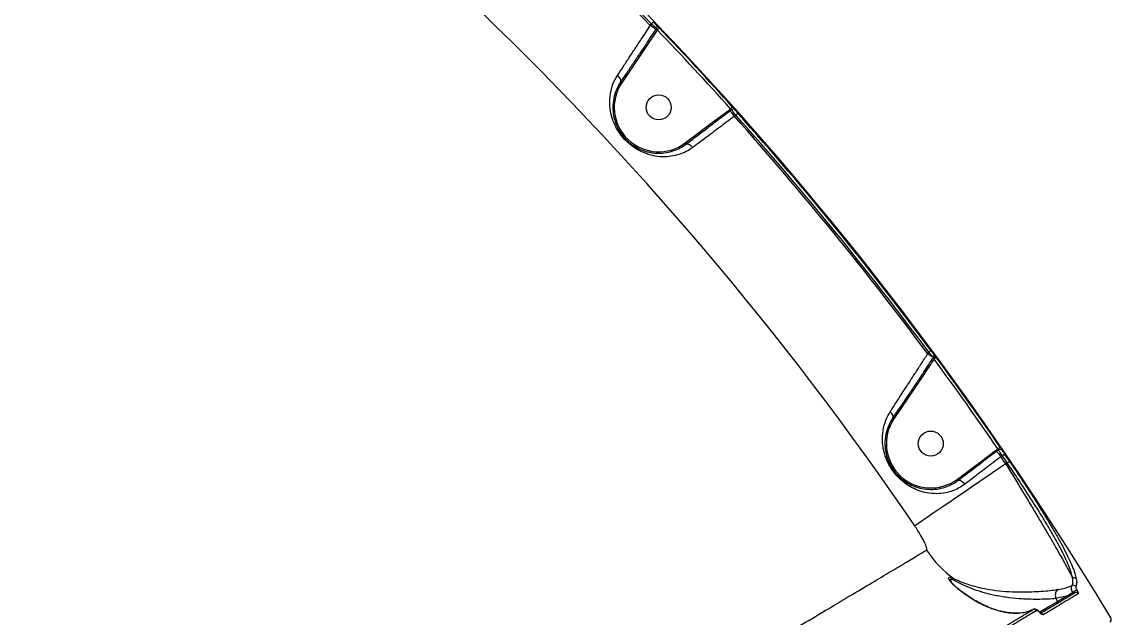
# Model space of a CAD drawing. Header units: millimetres. Extents: x -7245 to 6306, y -6696 to 5973.
# Drawn here: x -2456.4 to -2059.4, y 1546.9 to 1761.4 of the extents above; entities that cross this region are included whole.
import ezdxf

# ---------------------------------------------------------------- set-up
doc = ezdxf.new("R2010")
doc.units = ezdxf.units.MM
for name, color, linetype in [('DIKOM_ОБЪЕКТ', 7, 'Continuous'), ('DIKOM_РАЗМЕР_ЗОНА', 7, 'Continuous'), ('DIKOM_РАЗМЕР_ОБЪЕКТА', 7, 'Continuous')]:
    doc.layers.add(name, color=color, linetype=linetype)
doc.styles.add('style1', font='arial.ttf', dxfattribs={"width": 0.8})
doc.dimstyles.new('1-50', dxfattribs={"dimtxt": 300, "dimasz": 200, "dimexe": 100, "dimexo": 0, "dimgap": 100, "dimtad": 1, "dimtxsty": 'style1', "dimcen": 200, "dimclrd": 7, "dimclre": 7, "dimclrt": 7, "dimadec": 1, "dimazin": 2, "dimtfac": 1, "dimtmove": 0, "dimatfit": 2, "dimfxl": 0, "dimlwd": 25, "dimlwe": 18, "dimarcsym": 0})

# ---------------------------------------------------------------- blocks, each defined once
blk = doc.blocks.new('*D10')
at = {"layer": 'Defpoints', "color": 0, "transparency": 16777216}
for p in [(-4365.71, 2792.53), (4306.16, 475.6), (4306.16, -5965.27)]:
    blk.add_point(p, dxfattribs=at)
at = {"layer": 'DIKOM_РАЗМЕР_ОБЪЕКТА', "color": 7, "lineweight": 18, "transparency": 16777216}
for p, q in [((-4365.71, 2792.53), (-4365.71, -6065.27)), ((4306.16, 475.6), (4306.16, -6065.27))]:
    blk.add_line(p, q, dxfattribs=at)
at = {"layer": 'DIKOM_РАЗМЕР_ОБЪЕКТА', "color": 7, "lineweight": 25, "transparency": 16777216}
blk.add_line((-4165.71, -5965.27), (4106.16, -5965.27), dxfattribs=at)
at = {"layer": 'DIKOM_РАЗМЕР_ОБЪЕКТА', "color": 7, "transparency": 16777216}
for points in [[(-4165.71, -5931.93), (-4165.71, -5998.6), (-4365.71, -5965.27)], [(4106.16, -5931.93), (4106.16, -5998.6), (4306.16, -5965.27)]]:
    blk.add_solid(points, dxfattribs=at)
at = {"layer": 'DIKOM_РАЗМЕР_ОБЪЕКТА', "color": 7, "transparency": 16777216, "insert": (-85.78, -5712.1), "char_height": 300, "attachment_point": 5, "style": 'style1'}
blk.add_mtext('8650', dxfattribs=at)
blk = doc.blocks.new('*D11')
at = {"layer": 'Defpoints', "color": 0, "transparency": 16777216}
for p in [(-3472.32, 4472.83), (-6199.73, -2928.86), (1850.21, -2928.86)]:
    blk.add_point(p, dxfattribs=at)
at = {"layer": 'DIKOM_РАЗМЕР_ОБЪЕКТА', "color": 7, "lineweight": 18, "transparency": 16777216}
for p, q in [((-3472.32, 4472.83), (-6299.73, 4472.83)), ((1850.21, -2928.86), (-6299.73, -2928.86))]:
    blk.add_line(p, q, dxfattribs=at)
at = {"layer": 'DIKOM_РАЗМЕР_ОБЪЕКТА', "color": 7, "lineweight": 25, "transparency": 16777216}
blk.add_line((-6199.73, 4272.83), (-6199.73, -2728.86), dxfattribs=at)
at = {"layer": 'DIKOM_РАЗМЕР_ОБЪЕКТА', "color": 7, "transparency": 16777216}
for points in [[(-6233.06, 4272.83), (-6166.39, 4272.83), (-6199.73, 4472.83)], [(-6233.06, -2728.86), (-6166.39, -2728.86), (-6199.73, -2928.86)]]:
    blk.add_solid(points, dxfattribs=at)
at = {"layer": 'DIKOM_РАЗМЕР_ОБЪЕКТА', "color": 7, "transparency": 16777216, "insert": (-6452.9, 984.54), "char_height": 300, "attachment_point": 5, "rotation": 90, "style": 'style1'}
blk.add_mtext('7400', dxfattribs=at)
blk = doc.blocks.new('*D13')
at = {"layer": 'Defpoints', "color": 0, "transparency": 16777216}
for p in [(-4231.86, 5972.83), (-6795, -4928.88), (1792.4, -4928.88)]:
    blk.add_point(p, dxfattribs=at)
at = {"layer": 'DIKOM_РАЗМЕР_ЗОНА', "color": 7, "lineweight": 18, "transparency": 16777216}
for p, q in [((-4231.86, 5972.83), (-6895, 5972.83)), ((1792.4, -4928.88), (-6895, -4928.88))]:
    blk.add_line(p, q, dxfattribs=at)
at = {"layer": 'DIKOM_РАЗМЕР_ЗОНА', "color": 7, "lineweight": 25, "transparency": 16777216}
blk.add_line((-6795, 5772.83), (-6795, -4728.88), dxfattribs=at)
at = {"layer": 'DIKOM_РАЗМЕР_ЗОНА', "color": 7, "transparency": 16777216}
for points in [[(-6828.33, 5772.83), (-6761.67, 5772.83), (-6795, 5972.83)], [(-6828.33, -4728.88), (-6761.67, -4728.88), (-6795, -4928.88)]]:
    blk.add_solid(points, dxfattribs=at)
at = {"layer": 'DIKOM_РАЗМЕР_ЗОНА', "color": 7, "transparency": 16777216, "insert": (-7048.17, 972.94), "char_height": 300, "attachment_point": 5, "rotation": 90, "style": 'style1'}
blk.add_mtext('10900', dxfattribs=at)

msp = doc.modelspace()

# ---------------------------------------------------------------- linework, layer by layer
at = {"layer": 'DIKOM_ОБЪЕКТ', "color": 7, "linetype": 'Continuous', "lineweight": 15}
for p, q in [((-2230.26, 1760.108), (-2229.881, 1760.667)), ((-2228.218, 1758.726), (-2227.989, 1759.065)), ((-2227.81, 1758.45), (-2231.499, 1752.921)), ((-2227.733, 1758.563), (-2227.81, 1758.45)), ((-2231.499, 1752.921), (-2240.544, 1739.552)), ((-2207.005, 1725.903), (-2201.776, 1729.802)), ((-2201.776, 1729.802), (-2201.369, 1730.11)), ((-2201.009, 1729.763), (-2201.479, 1729.409)), ((-2199.465, 1727.841), (-2199.993, 1727.442)), ((-2217.668, 1717.845), (-2207.005, 1725.903)), ((-2130.4, 1641.946), (-2130.008, 1642.525)), ((-2128.359, 1640.565), (-2128.23, 1640.755)), ((-2131.778, 1634.555), (-2142.584, 1618.582)), ((-2111.054, 1603.415), (-2105.837, 1607.305)), ((-2105.837, 1607.305), (-2105.127, 1607.842)), ((-2104.919, 1607.381), (-2105.54, 1606.912)), ((-2103.527, 1605.343), (-2104.054, 1604.945)), ((-2119.709, 1596.875), (-2111.054, 1603.415)), ((-2102.29, 1602.36), (-2101.724, 1602.701)), ((-2084.23, 1553.909), (-2084.232, 1553.913)), ((-2080.557, 1554.755), (-2084.23, 1553.909)), ((-2084.23, 1553.909), (-2083.629, 1552.908)), ((-2083.629, 1552.908), (-2080.557, 1554.755))]:
    msp.add_line(p, q, dxfattribs=at)
at = {"layer": 'DIKOM_ОБЪЕКТ', "color": 7, "linetype": 'Continuous', "lineweight": 15, "flags": 128}
for points in [[(-2228.218, 1758.726), (-2228.309, 1758.788), (-2228.461, 1758.891), (-2228.667, 1759.031), (-2228.923, 1759.204), (-2229.22, 1759.404), (-2229.548, 1759.626), (-2229.898, 1759.863), (-2230.26, 1760.108)], [(-2229.881, 1760.667), (-2229.745, 1760.798), (-2229.613, 1760.925), (-2229.49, 1761.043), (-2229.382, 1761.147), (-2229.293, 1761.233), (-2229.224, 1761.299), (-2229.18, 1761.341), (-2229.161, 1761.359)], [(-2227.81, 1758.45), (-2227.882, 1758.499), (-2227.952, 1758.547), (-2228.018, 1758.591), (-2228.077, 1758.631), (-2228.128, 1758.666), (-2228.169, 1758.694), (-2228.2, 1758.714), (-2228.218, 1758.726)], [(-2201.776, 1729.802), (-2201.724, 1729.732), (-2201.673, 1729.665), (-2201.625, 1729.601), (-2201.582, 1729.545), (-2201.544, 1729.495), (-2201.514, 1729.455), (-2201.493, 1729.426), (-2201.479, 1729.409)], [(-2201.479, 1729.409), (-2201.412, 1729.32), (-2201.302, 1729.174), (-2201.152, 1728.975), (-2200.966, 1728.729), (-2200.75, 1728.443), (-2200.511, 1728.127), (-2200.256, 1727.79), (-2199.993, 1727.442)], [(-2201.369, 1730.11), (-2201.227, 1730.237), (-2201.09, 1730.36), (-2200.964, 1730.473), (-2200.852, 1730.574), (-2200.759, 1730.656), (-2200.689, 1730.72), (-2200.644, 1730.76), (-2200.625, 1730.777)], [(-2199.465, 1727.841), (-2199.323, 1727.968), (-2199.187, 1728.09), (-2199.06, 1728.203), (-2198.948, 1728.302), (-2198.855, 1728.385), (-2198.785, 1728.448), (-2198.739, 1728.489), (-2198.72, 1728.506)], [(-2207.005, 1725.903), (-2206.946, 1725.825), (-2206.889, 1725.75), (-2206.837, 1725.682), (-2206.792, 1725.621), (-2206.754, 1725.571), (-2206.726, 1725.535), (-2206.709, 1725.512), (-2206.703, 1725.504)], [(-2217.668, 1717.845), (-2217.61, 1717.767), (-2217.553, 1717.692), (-2217.501, 1717.623), (-2217.455, 1717.563), (-2217.418, 1717.513), (-2217.39, 1717.476), (-2217.373, 1717.453), (-2217.367, 1717.446)], [(-2128.359, 1640.565), (-2128.45, 1640.627), (-2128.602, 1640.729), (-2128.808, 1640.869), (-2129.064, 1641.042), (-2129.36, 1641.242), (-2129.688, 1641.465), (-2130.039, 1641.702), (-2130.4, 1641.946)], [(-2130.008, 1642.525), (-2129.856, 1642.639), (-2129.708, 1642.747), (-2129.572, 1642.848), (-2129.452, 1642.938), (-2129.352, 1643.011), (-2129.276, 1643.068), (-2129.226, 1643.104), (-2129.205, 1643.12)], [(-2128.147, 1640.421), (-2128.025, 1640.538), (-2127.918, 1640.659), (-2127.831, 1640.781), (-2127.763, 1640.9), (-2127.72, 1641.013), (-2127.7, 1641.116), (-2127.706, 1641.206), (-2127.736, 1641.281)], [(-2128.088, 1640.085), (-2127.934, 1640.198), (-2127.786, 1640.307), (-2127.65, 1640.408), (-2127.528, 1640.497), (-2127.428, 1640.571), (-2127.352, 1640.627), (-2127.303, 1640.663), (-2127.283, 1640.678)], [(-2131.778, 1634.555), (-2131.859, 1634.61), (-2131.936, 1634.662), (-2132.008, 1634.711), (-2132.071, 1634.754), (-2132.122, 1634.788), (-2132.16, 1634.814), (-2132.184, 1634.83), (-2132.192, 1634.836)], [(-2142.584, 1618.582), (-2142.665, 1618.637), (-2142.742, 1618.689), (-2142.814, 1618.738), (-2142.877, 1618.78), (-2142.928, 1618.815), (-2142.966, 1618.841), (-2142.99, 1618.857), (-2142.998, 1618.862)], [(-2105.127, 1607.842), (-2104.969, 1607.95), (-2104.818, 1608.054), (-2104.678, 1608.15), (-2104.554, 1608.235), (-2104.452, 1608.306), (-2104.374, 1608.359), (-2104.324, 1608.394), (-2104.303, 1608.408)], [(-2105.837, 1607.305), (-2105.785, 1607.235), (-2105.734, 1607.168), (-2105.686, 1607.104), (-2105.643, 1607.047), (-2105.605, 1606.998), (-2105.575, 1606.958), (-2105.553, 1606.929), (-2105.54, 1606.912)], [(-2105.54, 1606.912), (-2105.473, 1606.823), (-2105.363, 1606.677), (-2105.213, 1606.479), (-2105.027, 1606.232), (-2104.811, 1605.947), (-2104.572, 1605.63), (-2104.317, 1605.293), (-2104.054, 1604.945)], [(-2103.527, 1605.343), (-2103.37, 1605.45), (-2103.219, 1605.554), (-2103.079, 1605.649), (-2102.955, 1605.734), (-2102.853, 1605.804), (-2102.774, 1605.858), (-2102.724, 1605.893), (-2102.702, 1605.907)], [(-2102.29, 1602.36), (-2105.445, 1600.214), (-2108.571, 1598.088), (-2111.639, 1596), (-2114.623, 1593.971), (-2117.493, 1592.018), (-2120.226, 1590.159), (-2122.794, 1588.412), (-2125.176, 1586.791), (-2127.349, 1585.313), (-2129.294, 1583.99), (-2130.992, 1582.835), (-2132.428, 1581.858), (-2133.59, 1581.067), (-2134.466, 1580.471), (-2135.05, 1580.075)], [(-2119.709, 1596.875), (-2119.65, 1596.797), (-2119.593, 1596.722), (-2119.541, 1596.653), (-2119.496, 1596.592), (-2119.458, 1596.543), (-2119.43, 1596.506), (-2119.413, 1596.483), (-2119.407, 1596.475)], [(-2089.993, 1549.084), (-2088.546, 1549.954), (-2086.726, 1551.047), (-2085.075, 1552.039), (-2083.629, 1552.908)]]:
    msp.add_lwpolyline(points, dxfattribs=at)
at = {"layer": 'DIKOM_ОБЪЕКТ', "color": 7, "linetype": 'Continuous', "lineweight": 15}
for centre in [(-2227.236, 1730.669), (-2129.277, 1609.699)]:
    msp.add_circle(centre, 4.5, dxfattribs=at)
for centre, radius, start, end in [((-3101.08, 922.896), 1209.999, 31.047391, 61.952609), ((-3101.08, 922.896), 1168.375, 34.226978, 58.773022), ((-3101.08, 922.896), 1207.995, 43.872753, 49.127247), ((-3101.08, 922.896), 1208.655, 43.879429, 49.120571), ((-2228.812, 1759.627), 0.997, 325.63338, 43.13046), ((-2381.671, 1920.129), 223.16, 313.61501, 313.87157), ((-3101.08, 922.896), 1209.748, 41.898209, 43.736974), ((-3101.08, 922.896), 1208.749, 41.898209, 43.736974), ((-2306.158, 1643.03), 132.853, 55.80827, 56.02404), ((-2227.236, 1730.669), 16, 146.27345, 306.72655), ((-2357.73, 1567.009), 208.576, 55.81686, 55.95419), ((-2200.405, 1728.969), 0.998, 42.52156, 127.22206), ((-3101.08, 922.896), 1207.995, 36.52992, 41.760438), ((-3101.08, 922.896), 1208.655, 36.540928, 41.757877), ((-3101.08, 922.896), 1209.654, 36.540928, 41.757877), ((-2127.161, 1642.103), 1.949, 232.10316, 239.62796), ((-2129.049, 1641.319), 0.994, 325.44591, 35.84105), ((-3101.08, 922.896), 1208.749, 34.517426, 36.393788), ((-3101.08, 922.896), 1209.748, 34.517426, 36.393788), ((-2129.277, 1609.699), 16, 146.27345, 306.72655), ((-2104.317, 1606.581), 1.001, 35.29878, 126.97163), ((-3101.08, 922.896), 1207.995, 34.226978, 34.375378), ((-3101.08, 922.896), 1208.655, 34.225214, 34.376854), ((-3101.08, 922.896), 1209.654, 34.225214, 34.376854), ((-2417.99, 1371.064), 384.964, 37.05139, 37.12577), ((-2190.063, 1733.547), 157.875, 304.02444, 304.38707), ((-2097.157, 1593.766), 40.439, 213.6752, 234.05045), ((-2122.163, 1559.656), 1.868, 16.59892, 47.35336), ((-2077.721, 1560.407), 1.019, 35.64504, 119.69268), ((-2077.94, 1557.691), 1.006, 32.28438, 118.27108), ((-2076.058, 1553.855), 3.092, 100.49198, 133.41897), ((-2083.989, 1552.632), 0.454, 309.21477, 37.43629), ((-2080.917, 1554.479), 0.454, 309.21902, 37.43204), ((-2077.061, 1555.113), 0.993, 31.27206, 120.62698), ((-2092.123, 1549.045), 0.977, 30.3653, 116.93157), ((-2090.078, 1548.897), 0.0766, 323.73141, 25.05626), ((-2089.559, 1547.611), 0.999, 30.89457, 97.73027), ((-2065.281, 1546.433), 1, 301, 31.04739)]:
    msp.add_arc(centre, radius, start, end, dxfattribs=at)
for points, knots in [([(-2242.084, 1742.132), (-2241.408, 1743.161), (-2240.048, 1745.229), (-2237.903, 1748.489), (-2235.712, 1751.821), (-2233.175, 1755.678), (-2231.34, 1758.466), (-2230.26, 1760.108)], [0, 0, 0, 0, 0.1872846, 0.3765383, 0.5570147, 0.739185, 1, 1, 1, 1]), ([(-2227.989, 1759.065), (-2227.994, 1759.068), (-2228.04, 1759.099), (-2228.219, 1759.239), (-2228.654, 1759.603), (-2229.234, 1760.098), (-2229.666, 1760.478), (-2229.881, 1760.667)], [0, 0, 0, 0, 0.0285892, 0.2670492, 0.5101286, 0.7556214, 1, 1, 1, 1]), ([(-2229.161, 1761.359), (-2229.04, 1761.234), (-2228.797, 1760.983), (-2228.469, 1760.656), (-2228.219, 1760.419), (-2228.115, 1760.329), (-2228.088, 1760.311), (-2228.085, 1760.309)], [0, 0, 0, 0, 0.2457663, 0.4917521, 0.7342188, 0.9715143, 1, 1, 1, 1]), ([(-2228.085, 1760.309), (-2228.082, 1760.307), (-2228.054, 1760.288), (-2227.951, 1760.199), (-2227.703, 1759.96), (-2227.375, 1759.632), (-2227.133, 1759.38), (-2227.011, 1759.254)], [0, 0, 0, 0, 0.0278132, 0.2649599, 0.507694, 0.7539868, 1, 1, 1, 1]), ([(-2227.733, 1758.563), (-2227.76, 1758.624), (-2227.812, 1758.745), (-2227.888, 1758.903), (-2227.947, 1759.013), (-2227.975, 1759.051), (-2227.986, 1759.063), (-2227.988, 1759.064), (-2227.989, 1759.065)], [0, 0, 0, 0, 0.2629864, 0.5158573, 0.752187, 0.9408602, 0.9741144, 1, 1, 1, 1]), ([(-2231.914, 1753.201), (-2231.727, 1753.478), (-2230.796, 1754.86), (-2229.577, 1756.71), (-2228.525, 1758.271), (-2228.218, 1758.726)], [0, 0, 0, 0, 0.1504742, 0.7521455, 1, 1, 1, 1]), ([(-2231.914, 1753.201), (-2232.67, 1752.084), (-2234.188, 1749.84), (-2236.466, 1746.472), (-2238.752, 1743.093), (-2240.22, 1740.923), (-2240.957, 1739.833)], [0, 0, 0, 0, 0.2380537, 0.4781613, 0.7377242, 1, 1, 1, 1]), ([(-2214.997, 1716.225), (-2215.192, 1716.085), (-2216.153, 1715.394), (-2217.977, 1714.39), (-2220.666, 1713.405), (-2223.585, 1712.867), (-2226.933, 1712.838), (-2230.485, 1713.464), (-2234.002, 1714.864), (-2236.737, 1716.612), (-2238.624, 1718.234), (-2239.949, 1719.6), (-2241.124, 1721.075), (-2242.246, 1722.773), (-2243.226, 1724.673), (-2244.196, 1727.223), (-2244.853, 1730.245), (-2244.955, 1733.755), (-2244.375, 1737.278), (-2243.318, 1740.098), (-2242.369, 1741.661), (-2242.084, 1742.132)], [0, 0, 0, 0, 0.0134547, 0.0663237, 0.1192327, 0.1832743, 0.2473535, 0.326482, 0.4053665, 0.4678583, 0.4990943, 0.5303, 0.5614408, 0.5926225, 0.6345132, 0.6764924, 0.7480862, 0.8197566, 0.8939579, 0.9680649, 1, 1, 1, 1]), ([(-2240.957, 1739.834), (-2240.957, 1739.834), (-2241.239, 1739.411), (-2242.096, 1737.989), (-2243.143, 1735.452), (-2243.754, 1732.317), (-2243.765, 1729.178), (-2243.278, 1726.519), (-2242.477, 1724.244), (-2241.66, 1722.586), (-2240.694, 1721.078), (-2239.473, 1719.525), (-2238.255, 1718.349), (-2236.583, 1717.018), (-2234.414, 1715.687), (-2231.323, 1714.561), (-2228.171, 1714.099), (-2225.172, 1714.219), (-2222.545, 1714.772), (-2220.109, 1715.727), (-2218.417, 1716.66), (-2217.554, 1717.321), (-2217.366, 1717.446), (-2217.365, 1717.447)], [0, 0, 0, 0, 0.0000368, 0.0326064, 0.1077191, 0.1849006, 0.2566588, 0.3299828, 0.3703868, 0.4116896, 0.4402762, 0.4699619, 0.5164114, 0.5278369, 0.5878069, 0.6656767, 0.746577, 0.811758, 0.8780547, 0.9317527, 0.9864066, 0.9999655, 1, 1, 1, 1]), ([(-2240.957, 1739.834), (-2240.899, 1739.97), (-2240.784, 1740.242), (-2240.928, 1740.802), (-2241.291, 1741.4), (-2241.698, 1741.817), (-2241.977, 1742.049), (-2242.047, 1742.103), (-2242.084, 1742.132)], [0, 0, 0, 0, 0.2316168, 0.4632282, 0.6948498, 0.9265239, 0.9610161, 1, 1, 1, 1]), ([(-2199.993, 1727.442), (-2201.78, 1726.106), (-2205.406, 1723.395), (-2210.232, 1719.786), (-2213.387, 1717.427), (-2214.787, 1716.382), (-2214.997, 1716.225)], [0, 0, 0, 0, 0.3434961, 0.6969351, 0.954529, 1, 1, 1, 1]), ([(-2201.479, 1729.409), (-2201.745, 1729.208), (-2203.076, 1728.204), (-2204.826, 1726.914), (-2206.298, 1725.809), (-2206.703, 1725.504)], [0, 0, 0, 0, 0.1533155, 0.7665771, 1, 1, 1, 1]), ([(-2201.009, 1729.763), (-2201.016, 1729.777), (-2201.03, 1729.803), (-2201.107, 1729.883), (-2201.214, 1729.981), (-2201.308, 1730.061), (-2201.361, 1730.103), (-2201.369, 1730.11)], [0, 0, 0, 0, 0.236773, 0.4743116, 0.7140677, 0.9567395, 1, 1, 1, 1]), ([(-2199.465, 1727.841), (-2199.496, 1727.879), (-2199.706, 1728.131), (-2200.092, 1728.597), (-2200.543, 1729.154), (-2200.882, 1729.582), (-2200.967, 1729.703), (-2201.009, 1729.763)], [0, 0, 0, 0, 0.0422716, 0.2819621, 0.5212768, 0.7606669, 1, 1, 1, 1]), ([(-2200.625, 1730.777), (-2200.605, 1730.755), (-2200.474, 1730.607), (-2200.232, 1730.334), (-2199.952, 1730.007), (-2199.744, 1729.754), (-2199.695, 1729.68), (-2199.67, 1729.643)], [0, 0, 0, 0, 0.0426088, 0.2824048, 0.5216103, 0.7607716, 1, 1, 1, 1]), ([(-2199.67, 1729.643), (-2199.646, 1729.606), (-2199.597, 1729.533), (-2199.389, 1729.278), (-2199.111, 1728.949), (-2198.87, 1728.676), (-2198.739, 1728.529), (-2198.72, 1728.506)], [0, 0, 0, 0, 0.2394514, 0.4788148, 0.7179905, 0.9578529, 1, 1, 1, 1]), ([(-2217.367, 1717.446), (-2215.861, 1718.584), (-2213.41, 1720.436), (-2209.799, 1723.165), (-2207.738, 1724.722), (-2206.703, 1725.504)], [0, 0, 0, 0, 0.4427059, 0.7201773, 1, 1, 1, 1]), ([(-2217.365, 1717.447), (-2217.244, 1717.503), (-2217.002, 1717.615), (-2216.464, 1717.478), (-2215.872, 1717.129), (-2215.399, 1716.699), (-2215.119, 1716.378), (-2215.025, 1716.261), (-2214.997, 1716.225)], [0, 0, 0, 0, 0.2205102, 0.4410269, 0.6614876, 0.8820118, 0.9635882, 1, 1, 1, 1]), ([(-2143.901, 1621.112), (-2143.045, 1622.434), (-2141.319, 1625.099), (-2138.328, 1629.716), (-2135.436, 1634.179), (-2132.718, 1638.371), (-2131.175, 1640.751), (-2130.4, 1641.946)], [0, 0, 0, 0, 0.2106497, 0.4247596, 0.6762255, 0.8374048, 1, 1, 1, 1]), ([(-2132.192, 1634.836), (-2131.084, 1636.5), (-2129.81, 1638.412), (-2128.525, 1640.318), (-2128.359, 1640.565)], [0, 0, 0, 0, 0.8702006, 1, 1, 1, 1]), ([(-2128.088, 1640.085), (-2128.208, 1639.906), (-2129.447, 1638.069), (-2130.672, 1636.222), (-2131.778, 1634.555)], [0, 0, 0, 0, 0.097403, 1, 1, 1, 1]), ([(-2128.23, 1640.755), (-2128.288, 1640.806), (-2128.405, 1640.908), (-2128.828, 1641.323), (-2129.381, 1641.879), (-2129.8, 1642.311), (-2130.008, 1642.525)], [0, 0, 0, 0, 0.2425298, 0.4917625, 0.7473466, 1, 1, 1, 1]), ([(-2129.205, 1643.12), (-2129.094, 1642.971), (-2128.872, 1642.673), (-2128.573, 1642.29), (-2128.342, 1642.004), (-2128.275, 1641.935), (-2128.243, 1641.901)], [0, 0, 0, 0, 0.256584, 0.5136401, 0.7611611, 1, 1, 1, 1]), ([(-2128.243, 1641.901), (-2128.212, 1641.87), (-2128.152, 1641.808), (-2127.964, 1641.576), (-2127.808, 1641.374), (-2127.736, 1641.281)], [0, 0, 0, 0, 0.3509475, 0.7015304, 1, 1, 1, 1]), ([(-2128.147, 1640.421), (-2128.157, 1640.472), (-2128.178, 1640.577), (-2128.205, 1640.691), (-2128.222, 1640.743), (-2128.228, 1640.753), (-2128.23, 1640.755)], [0, 0, 0, 0, 0.3284984, 0.6785873, 0.9204017, 1, 1, 1, 1]), ([(-2128.088, 1640.085), (-2128.101, 1640.168), (-2128.12, 1640.283), (-2128.141, 1640.391), (-2128.147, 1640.421)], [0, 0, 0, 0, 0.72085, 1, 1, 1, 1]), ([(-2127.736, 1641.281), (-2127.695, 1641.227), (-2127.551, 1641.039), (-2127.395, 1640.828), (-2127.283, 1640.678)], [0, 0, 0, 0, 0.2880433, 1, 1, 1, 1]), ([(-2132.192, 1634.836), (-2133.02, 1633.611), (-2134.684, 1631.151), (-2137.348, 1627.214), (-2140.179, 1623.03), (-2142.053, 1620.259), (-2142.998, 1618.862)], [0, 0, 0, 0, 0.216068, 0.4341205, 0.7147733, 1, 1, 1, 1]), ([(-2117.063, 1595.052), (-2117.743, 1594.587), (-2119.102, 1593.657), (-2121.656, 1592.522), (-2124.653, 1591.746), (-2128.059, 1591.561), (-2131.408, 1592.004), (-2134.461, 1593.002), (-2137.193, 1594.415), (-2139.694, 1596.218), (-2141.727, 1598.252), (-2143.203, 1600.211), (-2144.2, 1601.814), (-2145.031, 1603.49), (-2145.827, 1605.546), (-2146.432, 1607.917), (-2146.78, 1611.005), (-2146.567, 1614.451), (-2145.642, 1618.003), (-2144.446, 1620.139), (-2143.901, 1621.112)], [0, 0, 0, 0, 0.0450771, 0.0901798, 0.1588888, 0.2276855, 0.2984018, 0.3691128, 0.4250485, 0.4808206, 0.5408242, 0.5713881, 0.6019582, 0.6344704, 0.667031, 0.7198516, 0.7727764, 0.8528867, 0.9329935, 1, 1, 1, 1]), ([(-2142.997, 1618.864), (-2142.933, 1619.01), (-2142.805, 1619.3), (-2142.931, 1619.888), (-2143.27, 1620.481), (-2143.644, 1620.891), (-2143.865, 1621.082), (-2143.901, 1621.112)], [0, 0, 0, 0, 0.2461766, 0.492547, 0.7387297, 0.9580126, 1, 1, 1, 1]), ([(-2142.997, 1618.864), (-2142.997, 1618.864), (-2143.606, 1618.051), (-2144.589, 1616.048), (-2145.585, 1612.932), (-2145.862, 1609.89), (-2145.635, 1607.146), (-2145.162, 1605.075), (-2144.493, 1603.25), (-2143.665, 1601.529), (-2142.739, 1600.11), (-2141.411, 1598.454), (-2139.809, 1596.893), (-2137.61, 1595.384), (-2135.184, 1594.209), (-2132.457, 1593.414), (-2129.455, 1593.106), (-2126.38, 1593.361), (-2123.636, 1594.09), (-2121.341, 1595.23), (-2119.953, 1595.93), (-2119.407, 1596.476), (-2119.406, 1596.476)], [0, 0, 0, 0, 0.0000538, 0.0687934, 0.1496496, 0.2325795, 0.2845357, 0.3375319, 0.3680288, 0.3993679, 0.4434896, 0.4558815, 0.51245, 0.5666909, 0.622779, 0.6942126, 0.7670875, 0.8368621, 0.9083337, 0.9537651, 0.9999731, 1, 1, 1, 1]), ([(-2104.303, 1608.408), (-2104.288, 1608.386), (-2104.178, 1608.226), (-2103.975, 1607.925), (-2103.737, 1607.562), (-2103.562, 1607.28), (-2103.521, 1607.2), (-2103.501, 1607.159)], [0, 0, 0, 0, 0.0372164, 0.2777845, 0.5186435, 0.759263, 1, 1, 1, 1]), ([(-2104.054, 1604.945), (-2105.821, 1603.601), (-2109.407, 1600.874), (-2113.763, 1597.562), (-2116.252, 1595.669), (-2117.063, 1595.052)], [0, 0, 0, 0, 0.3958687, 0.8032113, 1, 1, 1, 1]), ([(-2105.54, 1606.912), (-2105.806, 1606.711), (-2107.136, 1605.707), (-2108.883, 1604.42), (-2110.351, 1603.318), (-2110.753, 1603.016)], [0, 0, 0, 0, 0.1536592, 0.7682961, 1, 1, 1, 1]), ([(-2104.919, 1607.381), (-2104.922, 1607.398), (-2104.927, 1607.431), (-2104.969, 1607.537), (-2105.033, 1607.669), (-2105.09, 1607.777), (-2105.122, 1607.834), (-2105.127, 1607.842)], [0, 0, 0, 0, 0.2404599, 0.480829, 0.7219679, 0.9628697, 1, 1, 1, 1]), ([(-2103.527, 1605.343), (-2103.552, 1605.378), (-2103.74, 1605.642), (-2104.087, 1606.136), (-2104.498, 1606.73), (-2104.804, 1607.188), (-2104.881, 1607.316), (-2104.919, 1607.381)], [0, 0, 0, 0, 0.0371974, 0.2781028, 0.5188454, 0.7593727, 1, 1, 1, 1]), ([(-2103.501, 1607.159), (-2103.48, 1607.119), (-2103.44, 1607.037), (-2103.265, 1606.755), (-2103.029, 1606.391), (-2102.827, 1606.09), (-2102.717, 1605.929), (-2102.702, 1605.907)], [0, 0, 0, 0, 0.240855, 0.4813596, 0.7221395, 0.9629251, 1, 1, 1, 1]), ([(-2119.407, 1596.475), (-2118.546, 1597.127), (-2116.727, 1598.501), (-2113.831, 1600.689), (-2111.782, 1602.238), (-2110.753, 1603.016)], [0, 0, 0, 0, 0.3093862, 0.6532105, 1, 1, 1, 1]), ([(-2102.29, 1602.36), (-2101.329, 1600.797), (-2099.405, 1597.67), (-2096.564, 1593.006), (-2093.795, 1588.427), (-2091.136, 1583.994), (-2088.622, 1579.762), (-2086.292, 1575.797), (-2084.172, 1572.142), (-2082.29, 1568.847), (-2080.685, 1565.97), (-2079.37, 1563.542), (-2078.612, 1562.079), (-2078.288, 1561.419), (-2078.225, 1561.292)], [0, 0, 0, 0, 0.0874386, 0.1748838, 0.2633132, 0.3520146, 0.4404438, 0.5297473, 0.6193349, 0.7086388, 0.7985495, 0.8887494, 0.9786601, 1, 1, 1, 1]), ([(-2078.225, 1561.292), (-2078.37, 1561.932), (-2078.659, 1563.215), (-2079.58, 1565.686), (-2080.838, 1568.526), (-2082.458, 1571.758), (-2084.393, 1575.323), (-2086.612, 1579.18), (-2089.088, 1583.292), (-2091.773, 1587.603), (-2094.785, 1592.303), (-2098.108, 1597.362), (-2100.519, 1600.921), (-2101.724, 1602.701)], [0, 0, 0, 0, 0.0883715, 0.1770242, 0.2653904, 0.3537671, 0.4424226, 0.5307999, 0.6189423, 0.7073653, 0.7955212, 0.8977596, 1, 1, 1, 1]), ([(-2100.898, 1603.262), (-2099.669, 1601.444), (-2097.212, 1597.808), (-2093.825, 1592.641), (-2090.752, 1587.842), (-2088.013, 1583.44), (-2085.486, 1579.242), (-2083.219, 1575.305), (-2081.242, 1571.668), (-2079.583, 1568.371), (-2078.293, 1565.476), (-2077.345, 1562.957), (-2077.043, 1561.652), (-2076.893, 1561.001)], [0, 0, 0, 0, 0.1021789, 0.2043645, 0.2924874, 0.3808891, 0.4690093, 0.5574033, 0.6460755, 0.7344648, 0.8228833, 0.9115796, 1, 1, 1, 1]), ([(-2119.406, 1596.476), (-2119.298, 1596.523), (-2119.081, 1596.616), (-2118.578, 1596.454), (-2118.011, 1596.085), (-2117.516, 1595.614), (-2117.21, 1595.247), (-2117.091, 1595.088), (-2117.063, 1595.052)], [0, 0, 0, 0, 0.2123812, 0.4246893, 0.6370087, 0.8493417, 0.9654794, 1, 1, 1, 1]), ([(-2130.81, 1571.343), (-2130.729, 1571.517), (-2130.566, 1571.868), (-2131.158, 1573.491), (-2132.286, 1575.694), (-2133.671, 1578.009), (-2134.656, 1579.484), (-2135.05, 1580.075)], [0, 0, 0, 0, 0.2099135, 0.4229069, 0.6382785, 0.8553431, 1, 1, 1, 1]), ([(-2573.275, 1309.203), (-2568.18, 1312.185), (-2557.985, 1318.154), (-2542.377, 1327.307), (-2526.587, 1336.58), (-2510.417, 1346.089), (-2493.894, 1355.816), (-2477.05, 1365.745), (-2460.155, 1375.713), (-2442.694, 1386.025), (-2424.696, 1396.666), (-2406.208, 1407.605), (-2387.85, 1418.476), (-2369.71, 1429.228), (-2351.87, 1439.807), (-2334.411, 1450.168), (-2317.366, 1460.288), (-2300.755, 1470.156), (-2284.607, 1479.754), (-2268.996, 1489.036), (-2253.997, 1497.958), (-2239.673, 1506.482), (-2226.06, 1514.585), (-2213.165, 1522.262), (-2201.012, 1529.501), (-2189.654, 1536.266), (-2179.147, 1542.527), (-2169.354, 1548.363), (-2160.366, 1553.721), (-2152.247, 1558.561), (-2145.177, 1562.776), (-2139.224, 1566.326), (-2134.296, 1569.265), (-2131.972, 1570.651), (-2130.81, 1571.343)], [0, 0, 0, 0, 0.0277667, 0.0555664, 0.0833661, 0.1111325, 0.1400375, 0.16898, 0.1979229, 0.2268277, 0.2586373, 0.2905477, 0.3225102, 0.3544717, 0.3863819, 0.4181913, 0.4498953, 0.4817002, 0.5135554, 0.5454109, 0.5772154, 0.6089193, 0.6405475, 0.672276, 0.7040554, 0.7358345, 0.7675625, 0.7991911, 0.832594, 0.8660267, 0.8994294, 0.9329431, 0.9664867, 1, 1, 1, 1]), ([(-2119.382, 1557.311), (-2120.238, 1558.064), (-2121.414, 1559.098), (-2122.384, 1560.307), (-2122.832, 1561.025), (-2122.918, 1561.544), (-2122.358, 1561.637), (-2121.433, 1561.252), (-2120.898, 1561.029)], [0, 0, 0, 0, 0.3030786, 0.4164387, 0.5295184, 0.6687624, 0.808545, 1, 1, 1, 1]), ([(-2120.373, 1560.189), (-2120.893, 1560.457), (-2121.778, 1560.913), (-2122.291, 1560.86), (-2122.225, 1560.463), (-2121.991, 1560.111), (-2121.942, 1560.037)], [0, 0, 0, 0, 0.3843366, 0.6554563, 0.928227, 1, 1, 1, 1]), ([(-2120.898, 1561.029), (-2119.958, 1560.622), (-2118.076, 1559.806), (-2114.583, 1558.603), (-2110.894, 1557.677), (-2106.819, 1556.943), (-2102.271, 1556.463), (-2097.774, 1556.277), (-2093.756, 1556.319), (-2090.279, 1556.482), (-2087.06, 1556.747), (-2084.833, 1556.997), (-2083.744, 1557.143), (-2083.476, 1557.178)], [0, 0, 0, 0, 0.1071391, 0.2145806, 0.3113468, 0.408091, 0.5217472, 0.6352878, 0.7192627, 0.8031746, 0.8878146, 0.9724046, 1, 1, 1, 1]), ([(-2078.416, 1558.576), (-2078.275, 1558.896), (-2077.99, 1559.539), (-2078.147, 1560.705), (-2078.225, 1561.292)], [0, 0, 0, 0, 0.4964951, 1, 1, 1, 1]), ([(-2076.893, 1561.001), (-2076.813, 1560.409), (-2076.653, 1559.218), (-2076.943, 1558.559), (-2077.09, 1558.228)], [0, 0, 0, 0, 0.4964778, 1, 1, 1, 1]), ([(-2119.017, 1557.137), (-2119.311, 1557.37), (-2119.99, 1557.906), (-2120.816, 1558.683), (-2121.472, 1559.377), (-2121.823, 1559.801), (-2121.963, 1560.033), (-2121.962, 1560.026), (-2121.962, 1560.025)], [0, 0, 0, 0, 0.1991984, 0.4595746, 0.6744336, 0.8499298, 0.9915194, 1, 1, 1, 1]), ([(-2084.232, 1553.913), (-2084.232, 1553.913), (-2084.491, 1553.913), (-2085.521, 1553.775), (-2087.661, 1553.694), (-2090.735, 1553.6), (-2094.057, 1553.647), (-2097.918, 1553.849), (-2102.24, 1554.317), (-2106.628, 1555.093), (-2110.573, 1556.101), (-2114.153, 1557.282), (-2117.562, 1558.733), (-2119.437, 1559.704), (-2120.373, 1560.189)], [0, 0, 0, 0, 0.0000163, 0.0265052, 0.1091009, 0.1917851, 0.2751754, 0.3586316, 0.4732248, 0.5879351, 0.6862791, 0.7846273, 0.8924927, 1, 1, 1, 1]), ([(-2092.565, 1549.916), (-2093.254, 1549.621), (-2094.664, 1549.017), (-2097.072, 1548.59), (-2099.728, 1548.523), (-2102.61, 1548.867), (-2105.64, 1549.623), (-2108.783, 1550.772), (-2112.073, 1552.359), (-2115.574, 1554.408), (-2118.113, 1556.344), (-2119.382, 1557.311)], [0, 0, 0, 0, 0.1079561, 0.2212643, 0.3345721, 0.4497841, 0.5649863, 0.672071, 0.7791291, 0.8896204, 1, 1, 1, 1]), ([(-2119.382, 1557.311), (-2119.354, 1557.301), (-2119.217, 1557.254), (-2119.112, 1557.159), (-2119.028, 1557.084)], [0, 0, 0, 0, 0.209712, 1, 1, 1, 1]), ([(-2096.518, 1548.762), (-2097.11, 1548.705), (-2098.379, 1548.583), (-2100.56, 1548.698), (-2102.936, 1549.055), (-2105.416, 1549.686), (-2107.93, 1550.562), (-2110.473, 1551.681), (-2112.924, 1552.96), (-2115.212, 1554.343), (-2117.191, 1555.677), (-2118.463, 1556.67), (-2119.015, 1557.101)], [0, 0, 0, 0, 0.1049041, 0.2248886, 0.3456927, 0.4610828, 0.5716169, 0.6774119, 0.7793323, 0.8635793, 0.9407847, 1, 1, 1, 1]), ([(-2083.476, 1557.178), (-2083.505, 1557.16), (-2083.621, 1557.086), (-2083.897, 1556.844), (-2084.236, 1556.342), (-2084.454, 1555.57), (-2084.474, 1554.716), (-2084.312, 1554.18), (-2084.232, 1553.913)], [0, 0, 0, 0, 0.0343563, 0.1365269, 0.3523762, 0.5683116, 0.7840882, 1, 1, 1, 1]), ([(-2083.476, 1557.178), (-2082.598, 1557.326), (-2080.833, 1557.622), (-2079.224, 1558.257), (-2078.416, 1558.576)], [0, 0, 0, 0, 0.497855, 1, 1, 1, 1]), ([(-2078.183, 1556.101), (-2078.294, 1556.342), (-2078.52, 1556.831), (-2078.687, 1557.566), (-2078.687, 1558.22), (-2078.506, 1558.458), (-2078.416, 1558.576)], [0, 0, 0, 0, 0.2146948, 0.434884, 0.7188724, 1, 1, 1, 1]), ([(-2077.09, 1558.228), (-2077.102, 1558.176), (-2077.128, 1558.072), (-2077.03, 1557.735), (-2076.86, 1557.331), (-2076.698, 1557.036), (-2076.621, 1556.895)], [0, 0, 0, 0, 0.2974902, 0.589078, 0.8028518, 1, 1, 1, 1]), ([(-2076.621, 1556.895), (-2076.601, 1556.86), (-2076.511, 1556.703), (-2076.362, 1556.409), (-2076.214, 1556.046), (-2076.141, 1555.742), (-2076.188, 1555.667), (-2076.212, 1555.629)], [0, 0, 0, 0, 0.0491447, 0.2179904, 0.4267231, 0.7022597, 1, 1, 1, 1]), ([(-2089.884, 1548.566), (-2088.627, 1549.322), (-2086.062, 1550.862), (-2082.785, 1552.833), (-2079.865, 1554.586), (-2078.333, 1555.507), (-2077.567, 1555.968)], [0, 0, 0, 0, 0.2422675, 0.4939236, 0.7469655, 1, 1, 1, 1]), ([(-2076.212, 1555.629), (-2076.305, 1555.573), (-2076.772, 1555.292), (-2078.084, 1554.505), (-2080.425, 1553.097), (-2083.99, 1550.956), (-2087.016, 1549.137), (-2088.702, 1548.124)], [0, 0, 0, 0, 0.0321666, 0.1608338, 0.4183943, 0.6759559, 1, 1, 1, 1]), ([(-2080.557, 1554.755), (-2080.371, 1554.857), (-2079.578, 1555.295), (-2078.788, 1555.752), (-2078.183, 1556.101)], [0, 0, 0, 0, 0.234291, 1, 1, 1, 1]), ([(-2077.567, 1555.968), (-2077.619, 1555.944), (-2077.716, 1555.9), (-2077.88, 1555.909), (-2078.018, 1555.961), (-2078.107, 1556.024), (-2078.154, 1556.068), (-2078.174, 1556.09), (-2078.183, 1556.101)], [0, 0, 0, 0, 0.3483382, 0.649161, 0.8444818, 0.9341828, 0.9695961, 1, 1, 1, 1]), ([(-2116.675, 1535.432), (-2114.337, 1536.837), (-2109.662, 1539.645), (-2103.375, 1543.422), (-2097.585, 1546.901), (-2094.238, 1548.911), (-2092.565, 1549.916)], [0, 0, 0, 0, 0.2490986, 0.4981928, 0.749098, 1, 1, 1, 1]), ([(-2091.28, 1549.538), (-2092.944, 1548.539), (-2096.273, 1546.539), (-2102.057, 1543.064), (-2108.366, 1539.274), (-2113.085, 1536.438), (-2115.445, 1535.021)], [0, 0, 0, 0, 0.2490939, 0.4981954, 0.7490958, 1, 1, 1, 1]), ([(-2090.094, 1549.027), (-2090.166, 1549.123), (-2090.367, 1549.391), (-2090.772, 1549.736), (-2091.303, 1550.037), (-2091.918, 1550.126), (-2092.408, 1550.056), (-2092.574, 1549.903), (-2092.586, 1549.893)], [0, 0, 0, 0, 0.1009612, 0.2817396, 0.5113873, 0.7535895, 0.9827207, 1, 1, 1, 1]), ([(-2090.017, 1548.852), (-2090.096, 1548.955), (-2090.254, 1549.159), (-2090.537, 1549.409), (-2090.887, 1549.605), (-2091.135, 1549.614), (-2091.256, 1549.551), (-2091.28, 1549.538)], [0, 0, 0, 0, 0.145589, 0.2899305, 0.5321003, 0.9098393, 1, 1, 1, 1]), ([(-2088.702, 1548.124), (-2088.727, 1548.111), (-2088.852, 1548.048), (-2089.113, 1548.063), (-2089.478, 1548.274), (-2089.773, 1548.536), (-2089.935, 1548.746), (-2090.017, 1548.852)], [0, 0, 0, 0, 0.0950982, 0.4720483, 0.7157452, 0.8571761, 1, 1, 1, 1]), ([(-2089.64, 1548.556), (-2089.635, 1548.555), (-2089.604, 1548.55), (-2089.688, 1548.58), (-2089.812, 1548.693), (-2089.924, 1548.812), (-2089.986, 1548.9), (-2090.008, 1548.931)], [0, 0, 0, 0, 0.0839582, 0.4741606, 0.726768, 0.9036423, 1, 1, 1, 1])]:
    msp.add_open_spline(points, degree=3, knots=knots, dxfattribs=at)

# ---------------------------------------------------------------- dimensions: what is measured, and where the dimension line sits
at = {"layer": 'DIKOM_РАЗМЕР_ЗОНА'}
dim = msp.add_linear_dim(base=(-6795.001, -4928.879), p1=(-4231.865, 5972.834), p2=(1792.398, -4928.879), angle=90, text='10900', dimstyle='1-50', dxfattribs=at)
dim.commit()
dim.dimension.update_dxf_attribs({"geometry": '*D13', "text_midpoint": (-6795.001, 972.936), "dimtype": 160})
at = {"layer": 'DIKOM_РАЗМЕР_ОБЪЕКТА'}
dim = msp.add_linear_dim(base=(-6199.728, -2928.864), p1=(-3472.315, 4472.834), p2=(1850.213, -2928.864), angle=90, text='7400', dimstyle='1-50', dxfattribs=at)
dim.commit()
dim.dimension.update_dxf_attribs({"geometry": '*D11', "text_midpoint": (-6199.728, 984.539), "dimtype": 160})
dim = msp.add_linear_dim(base=(4306.158, -5965.268), p1=(-4365.714, 2792.532), p2=(4306.158, 475.605), text='8650', dimstyle='1-50', dxfattribs=at)
dim.commit()
dim.dimension.update_dxf_attribs({"geometry": '*D10', "text_midpoint": (-85.784, -5965.268), "dimtype": 160})

doc.saveas('drawing.dxf')
